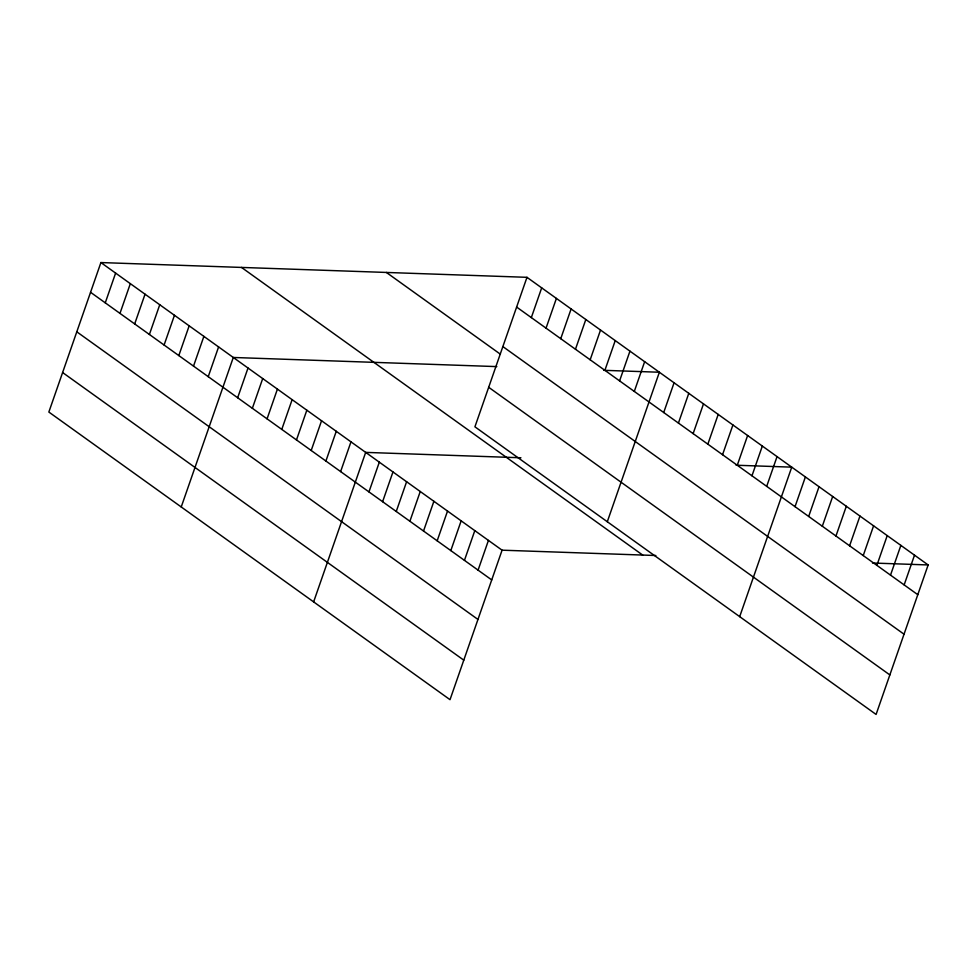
<?xml version="1.0" encoding="UTF-8"?>
<svg xmlns="http://www.w3.org/2000/svg" width="977" height="977" viewBox="0 0 977 977"><rect width="100%" height="100%" fill="white"/><g stroke="black" fill="none" stroke-linecap="round" stroke-linejoin="round"><path stroke-width="1.47" d="M526.982 277.321L474.92 426.815L876.088 714.443L928.15 564.95L526.982 277.321L100.912 262.557L48.85 412.05L450.018 699.679L502.08 550.185L655.848 555.51M105.26 302.846L115.616 273.096M119.976 313.385L130.332 283.648M134.679 323.937L145.036 294.199M149.396 334.476L159.752 304.739M164.099 345.028L174.456 315.29M178.815 355.567L189.172 325.829M193.519 366.119L203.875 336.381M208.235 376.67L218.592 346.933M181.233 506.965L233.295 357.472L496.817 366.607M237.655 397.761L248.011 368.024M252.359 408.301L262.715 378.563M267.075 418.852L277.419 389.115M281.779 429.404L292.135 399.666M296.483 439.943L306.839 410.206M311.199 450.495L321.555 420.757M325.903 461.034L336.259 431.297M340.619 471.586L350.975 441.848M313.629 601.893L365.679 452.388L520.924 457.773M368.964 491.907L379.32 462.17M382.605 501.69L392.962 471.952M396.247 511.472L406.603 481.734M409.888 521.254L420.244 491.516M423.529 531.024L433.886 501.286M437.171 540.806L447.527 511.069M531.329 317.598L541.685 287.861M450.812 550.588L461.156 520.851M464.441 560.371L474.798 530.633M546.045 328.15L556.402 298.412M478.083 570.141L488.439 540.403M560.749 338.689L571.105 308.952M575.465 349.241L585.821 319.503M590.169 359.792L600.525 330.055M604.885 370.332L615.241 340.594M619.589 380.883L629.945 351.146M634.305 391.423L644.649 361.685M607.303 521.73L659.365 372.237L603.713 370.307M663.713 412.526L674.069 382.789M678.429 423.065L688.785 393.328M693.133 433.617L703.489 403.88M707.849 444.156L718.205 414.419M722.553 454.708L732.909 424.971M737.269 465.26L747.625 435.51M751.972 475.799L762.329 446.062M766.689 486.351L777.045 456.613M739.687 616.646L791.749 467.153L736.096 465.223M795.034 506.672L805.39 476.935M808.675 516.454L819.031 486.717M822.316 526.237L832.673 496.499M835.958 536.007L846.314 506.269M849.599 545.789L859.955 516.051M863.241 555.571L873.585 525.834M876.87 565.353L887.226 535.616M890.511 575.123L900.867 545.386M904.152 584.905L914.509 555.168M872.498 563.021L928.15 564.95M516.625 307.059L917.794 594.688M502.862 346.579L904.03 634.207M386.379 272.449L500.371 354.187M488.683 387.295L889.852 674.924M241.514 267.429L642.683 555.058M100.912 262.557L502.08 550.185M90.556 292.294L491.724 579.923M76.792 331.814L477.961 619.442M62.613 372.53L463.782 660.159"/></g></svg>
